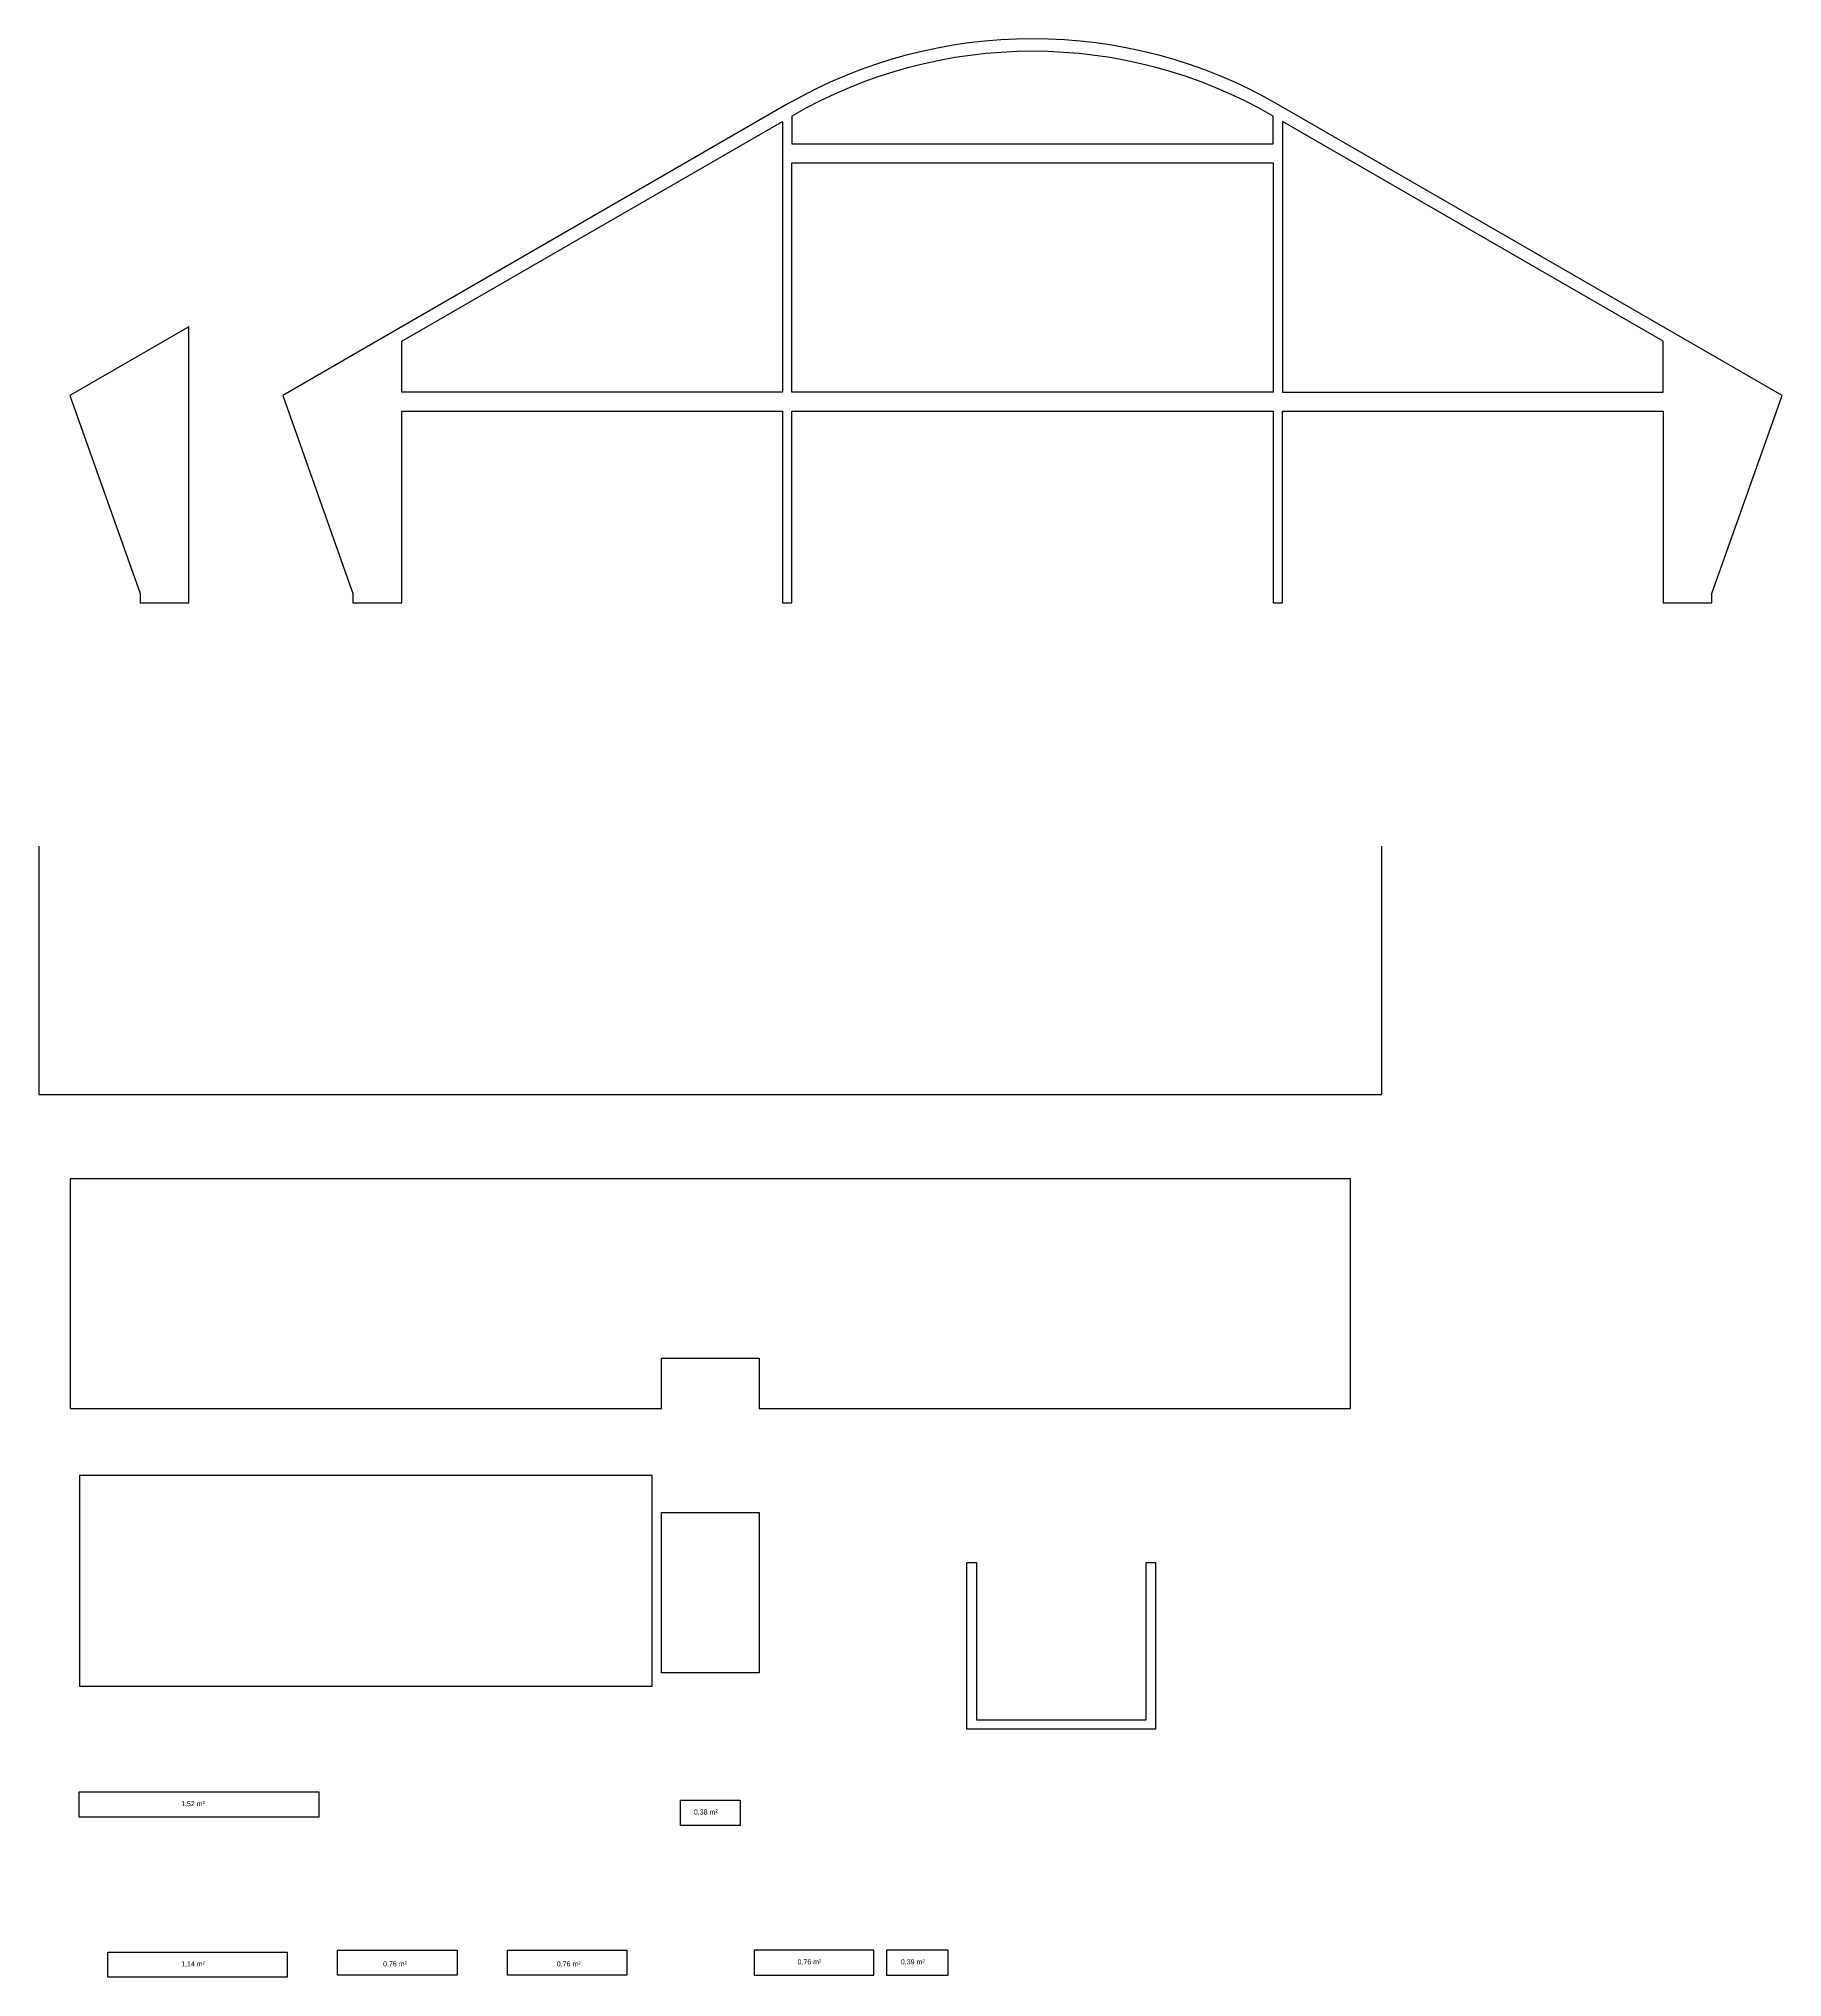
# Model space of a CAD drawing. Header units: inches. Extents: x -64 to 509, y -100 to 268.
# Drawn here: x 134.3 to 162.02, y -100.23 to -69.41 of the extents above; entities that cross this region are included whole.
import ezdxf

# ---------------------------------------------------------------- set-up
doc = ezdxf.new("R2010")
doc.units = ezdxf.units.IN
doc.header["$MEASUREMENT"] = 0
doc.layers.add('HACHURA', color=1, linetype='Continuous')
doc.styles.add('ROMANS', font='arial.ttf')

msp = doc.modelspace()

# ---------------------------------------------------------------- linework, layer by layer
at = {"layer": 'HACHURA', "color": 40}
msp.add_lwpolyline([(160.899, -78.23), (162.016, -75.082), (154.009, -70.46, 0.267975), (146.19, -70.459), (138.182, -75.082), (139.299, -78.23), (139.299, -78.38), (140.074, -78.38), (140.074, -75.33), (146.124, -75.33), (146.124, -78.38), (146.274, -78.38), (146.274, -75.33), (153.924, -75.33), (153.924, -78.38), (154.074, -78.38), (154.074, -75.33), (160.124, -75.33), (160.124, -78.38), (160.899, -78.38), (160.899, -78.23)], format="xyb", dxfattribs=at)
msp.add_lwpolyline([(153.924, -70.641, 0.269223), (146.274, -70.641), (146.274, -71.082), (153.924, -71.082)], format="xyb", close=True, dxfattribs=at)
for points in [[(146.124, -70.731), (146.124, -75.03), (140.074, -75.03), (140.074, -74.221), (146.124, -70.728)], [(154.074, -70.731), (154.074, -75.03), (160.124, -75.03), (160.124, -74.221), (154.074, -70.728)], [(134.8, -75.082), (135.917, -78.23), (135.917, -78.38), (136.692, -78.38), (136.692, -73.99), (134.8, -75.082)], [(134.304, -82.245), (134.304, -86.195), (155.654, -86.195), (155.654, -82.245)], [(134.804, -91.186), (144.204, -91.186), (144.204, -90.386), (145.754, -90.386), (145.754, -91.186), (155.154, -91.186), (155.154, -87.536), (134.804, -87.536), (134.804, -91.186)], [(149.057, -93.634), (149.207, -93.634), (149.207, -96.134), (151.907, -96.134), (151.907, -93.634), (152.057, -93.634), (152.057, -96.284), (149.057, -96.284), (149.057, -93.634)]]:
    msp.add_lwpolyline(points, dxfattribs=at)
for points in [[(153.924, -75.03), (146.274, -75.03), (146.274, -71.382), (153.924, -71.382)], [(134.954, -95.598), (144.054, -95.598), (144.054, -92.248), (134.954, -92.248)], [(144.204, -92.838), (145.754, -92.838), (145.754, -95.388), (144.204, -95.388)], [(134.949, -97.279), (138.754, -97.279), (138.754, -97.679), (134.949, -97.679)], [(144.504, -97.411), (145.454, -97.411), (145.454, -97.811), (144.504, -97.811)], [(135.404, -99.825), (138.254, -99.825), (138.254, -100.225), (135.404, -100.225)], [(139.054, -99.793), (140.954, -99.793), (140.954, -100.193), (139.054, -100.193)], [(141.754, -99.793), (143.654, -99.793), (143.654, -100.193), (141.754, -100.193)], [(145.674, -100.193), (147.579, -100.193), (147.579, -99.793), (145.674, -99.793)], [(147.779, -100.193), (148.759, -100.193), (148.759, -99.793), (147.779, -99.793)]]:
    msp.add_lwpolyline(points, close=True, dxfattribs=at)

# ---------------------------------------------------------------- texts
at = {"layer": 'HACHURA', "color": 40, "char_height": 0.08, "width": 1.36531, "attachment_point": 3, "style": 'ROMANS'}
for s, insert in [('1,52 m²', (136.946, -97.426)), ('0,38 m²', (145.096, -97.559)), ('1,14 m²', (136.946, -99.973)), ('0,76 m²', (140.156, -99.973)), ('0,76 m²', (142.917, -99.973)), ('0,76 m²', (146.744, -99.941)), ('0,39 m²', (148.386, -99.941))]:
    msp.add_mtext(s, dxfattribs=dict(at, insert=insert))

doc.saveas('drawing.dxf')
